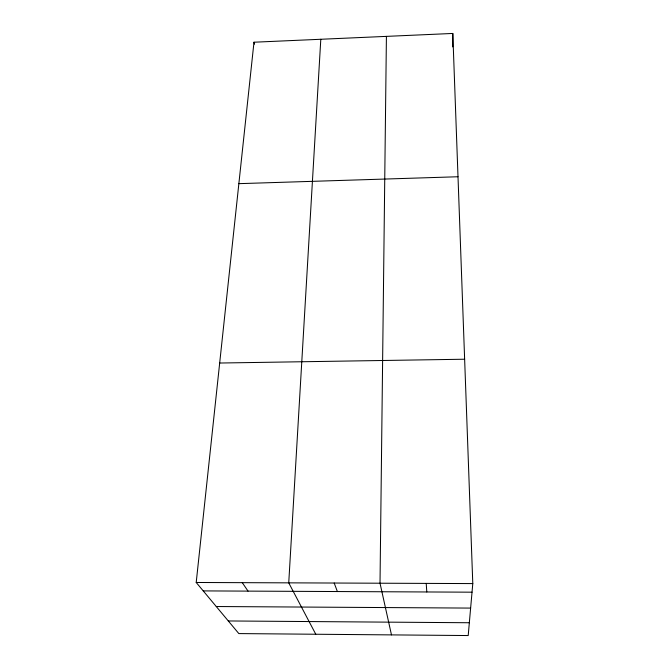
<?xml version="1.0" encoding="UTF-8"?>
<svg xmlns="http://www.w3.org/2000/svg" width="669" height="669" viewBox="0 0 669 669"><rect width="100%" height="100%" fill="white"/><g stroke="black" fill="none" stroke-linecap="round" stroke-linejoin="round"><path stroke-width="1" d="M452.696 46.914L452.796 33.45L253.986 42.214L196.209 582.482L238.833 633.585L468.208 635.55L472.791 583.585L452.796 33.45M386.414 36.377L380.017 583.217L391.482 634.898M320.802 39.27L288.74 582.85L315.776 634.245M238.858 183.657L458.006 176.75M219.675 363.033L464.637 359.22M196.209 582.482L472.791 583.585M203.234 590.903L472.03 592.182M216.263 606.524L470.625 608.088M228.296 620.957L469.337 622.747M242.278 582.666L248.04 591.12M334.191 583.034L337.385 591.547M253.986 42.214L254.446 44.229M426.212 583.401L426.797 591.965"/></g></svg>
